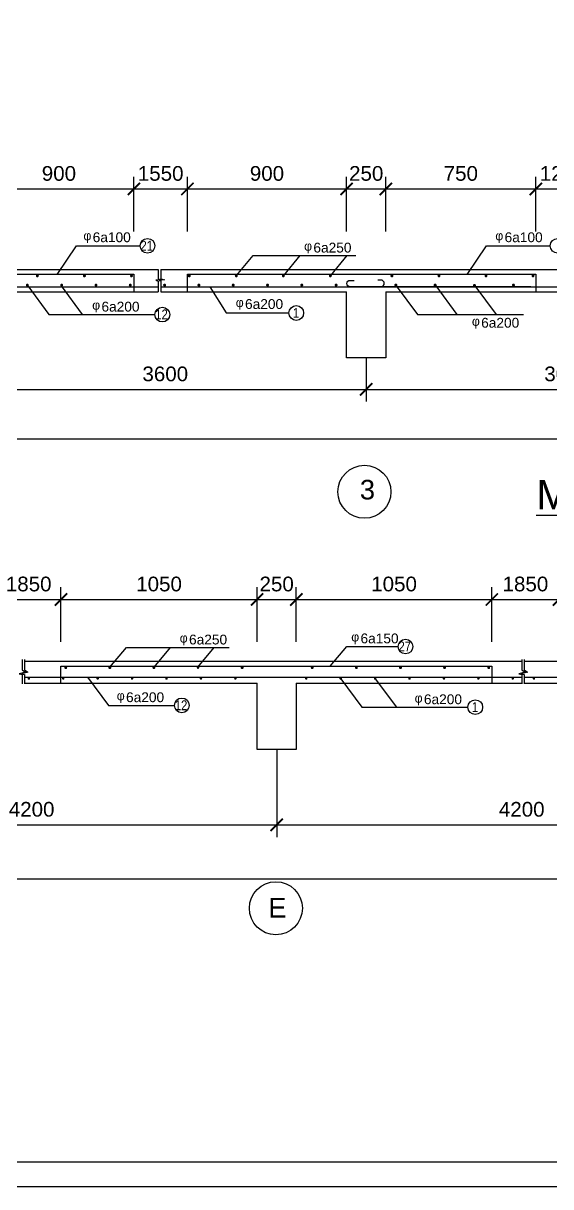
# Model space of a CAD drawing. Extents: x -105064 to -20964, y -943 to 58457.
# Drawn here: x -91988 to -81227, y -943 to 22812 of the extents above; entities that cross this region are included whole.
import ezdxf

# ---------------------------------------------------------------- set-up
doc = ezdxf.new("R2010")
doc.units = 0
doc.header["$LTSCALE"] = 40
doc.layers.get('0').update_dxf_attribs({"linetype": 'CONTINUOUS'})
doc.layers.get('DEFPOINTS').update_dxf_attribs({"linetype": 'CONTINUOUS'})
for name, color, linetype in [('BAO', 3, 'CONTINUOUS'), ('KTHUOT', 6, 'CONTINUOUS'), ('MANH', 2, 'CONTINUOUS'), ('TEXT', 7, 'CONTINUOUS'), ('THEP', 1, 'CONTINUOUS'), ('TUONG', 7, 'CONTINUOUS')]:
    doc.layers.add(name, color=color, linetype=linetype)
doc.styles.add('DIM-NEW', font='')
doc.styles.add('VNI-HELVE', font='')
doc.styles.add('VNI-TIMES', font='')
doc.styles.get('DIM-NEW').set_extended_font_data('VNI-Helve-Condense')
doc.styles.get('VNI-HELVE').set_extended_font_data('VNI-Helve')
doc.styles.get('VNI-TIMES').set_extended_font_data('VNI-Times')
doc.dimstyles.new('D1', dxfattribs={"dimscale": 0, "dimtxt": 300, "dimasz": 250, "dimexe": 250, "dimexo": 0, "dimgap": 160, "dimtad": 1, "dimdec": 0, "dimdsep": 46, "dimtxsty": 'VNI-HELVE', "dimblk1": 'ARCHTICK', "dimblk2": 'ARCHTICK', "dimsah": 1, "dimcen": 2.5, "dimclrd": 6, "dimclre": 6, "dimclrt": 6, "dimadec": 0, "dimazin": 0, "dimtfac": 1, "dimtdec": 0, "dimtmove": 0, "dimatfit": 3, "dimldrblk": 'ARCHTICK', "dimfxl": 1, "dimtolj": 1, "dimtzin": 0, "dimarcsym": 0})

# ---------------------------------------------------------------- blocks, each defined once
blk = doc.blocks.new('_ARCHTICK')
at = {"color": 0, "linetype": 'ByBlock', "const_width": 0.15}
blk.add_lwpolyline([(-0.5, -0.5), (0.5, 0.5)], dxfattribs=at)
blk = doc.blocks.new('*D500')
at = {"layer": 'DEFPOINTS', "color": 0, "linetype": 'Continuous', "transparency": 16777216}
for p in [(-101391, 15801), (-35791, 15801), (-35791, 14324)]:
    blk.add_point(p, dxfattribs=at)
at = {"layer": 'KTHUOT', "color": 6, "linetype": 'Continuous', "lineweight": -2, "transparency": 16777216}
for p, q in [((-101391, 15801), (-101391, 14074)), ((-35791, 15801), (-35791, 14074)), ((-101391, 14324), (-35791, 14324))]:
    blk.add_line(p, q, dxfattribs=at)
at = {"layer": 'KTHUOT', "color": 6, "linetype": 'Continuous', "lineweight": -2, "transparency": 16777216, "xscale": 250, "yscale": 250, "zscale": 250, "rotation": 180}
blk.add_blockref('_ARCHTICK', (-101391, 14324), dxfattribs=at)
at = {"layer": 'KTHUOT', "color": 6, "linetype": 'Continuous', "lineweight": -2, "transparency": 16777216, "xscale": 250, "yscale": 250, "zscale": 250}
blk.add_blockref('_ARCHTICK', (-35791, 14324), dxfattribs=at)
at = {"layer": 'KTHUOT', "color": 6, "linetype": 'Continuous', "transparency": 16777216, "insert": (-68591, 14638), "char_height": 300, "attachment_point": 5, "style": 'VNI-HELVE'}
blk.add_mtext('\\A1;27600', dxfattribs=at)
blk = doc.blocks.new('*D493')
at = {"layer": 'DEFPOINTS', "color": 0, "transparency": 16777216}
for p in [(-93191, 15981), (-84991, 15981), (-84991, 15337)]:
    blk.add_point(p, dxfattribs=at)
at = {"layer": 'KTHUOT', "color": 6, "lineweight": -2, "transparency": 16777216}
for p, q in [((-93191, 15981), (-93191, 15087)), ((-84991, 15981), (-84991, 15087)), ((-93191, 15337), (-84991, 15337))]:
    blk.add_line(p, q, dxfattribs=at)
at = {"layer": 'KTHUOT', "color": 6, "lineweight": -2, "transparency": 16777216, "xscale": 250, "yscale": 250, "zscale": 250, "rotation": 180}
blk.add_blockref('_ARCHTICK', (-93191, 15337), dxfattribs=at)
at = {"layer": 'KTHUOT', "color": 6, "lineweight": -2, "transparency": 16777216, "xscale": 250, "yscale": 250, "zscale": 250}
blk.add_blockref('_ARCHTICK', (-84991, 15337), dxfattribs=at)
at = {"layer": 'KTHUOT', "color": 6, "transparency": 16777216, "insert": (-89091, 15651), "char_height": 300, "attachment_point": 5, "style": 'VNI-HELVE'}
blk.add_mtext('\\A1;3600', dxfattribs=at)
blk = doc.blocks.new('*D494')
at = {"layer": 'DEFPOINTS', "color": 0, "transparency": 16777216}
for p in [(-76790, 16280), (-84991, 15981), (-76790, 15337)]:
    blk.add_point(p, dxfattribs=at)
at = {"layer": 'KTHUOT', "color": 6, "lineweight": -2, "transparency": 16777216}
for p, q in [((-76790, 16280), (-76790, 15087)), ((-84991, 15981), (-84991, 15087)), ((-84991, 15337), (-76790, 15337))]:
    blk.add_line(p, q, dxfattribs=at)
at = {"layer": 'KTHUOT', "color": 6, "lineweight": -2, "transparency": 16777216, "xscale": 250, "yscale": 250, "zscale": 250, "rotation": 180}
blk.add_blockref('_ARCHTICK', (-84991, 15337), dxfattribs=at)
at = {"layer": 'KTHUOT', "color": 6, "lineweight": -2, "transparency": 16777216, "xscale": 250, "yscale": 250, "zscale": 250}
blk.add_blockref('_ARCHTICK', (-76790, 15337), dxfattribs=at)
at = {"layer": 'KTHUOT', "color": 6, "transparency": 16777216, "insert": (-80891, 15651), "char_height": 300, "attachment_point": 5, "style": 'VNI-HELVE'}
blk.add_mtext('\\A1;3000', dxfattribs=at)
blk = doc.blocks.new('*D511')
at = {"layer": 'DEFPOINTS', "color": 0, "linetype": 'Continuous', "transparency": 16777216}
for p in [(-96818, 7986), (-46818, 7986), (-96818, 5334)]:
    blk.add_point(p, dxfattribs=at)
at = {"layer": 'KTHUOT', "color": 6, "linetype": 'Continuous', "lineweight": -2, "transparency": 16777216}
for p, q in [((-96818, 7986), (-96818, 5084)), ((-46818, 7986), (-46818, 5084)), ((-46818, 5334), (-96818, 5334))]:
    blk.add_line(p, q, dxfattribs=at)
at = {"layer": 'KTHUOT', "color": 6, "linetype": 'Continuous', "lineweight": -2, "transparency": 16777216, "xscale": 250, "yscale": 250, "zscale": 250, "rotation": 180}
blk.add_blockref('_ARCHTICK', (-96818, 5334), dxfattribs=at)
at = {"layer": 'KTHUOT', "color": 6, "linetype": 'Continuous', "lineweight": -2, "transparency": 16777216, "xscale": 250, "yscale": 250, "zscale": 250}
blk.add_blockref('_ARCHTICK', (-46818, 5334), dxfattribs=at)
at = {"layer": 'KTHUOT', "color": 6, "linetype": 'Continuous', "transparency": 16777216, "insert": (-71818, 5648), "char_height": 300, "attachment_point": 5, "style": 'VNI-HELVE'}
blk.add_mtext('\\A1;20800', dxfattribs=at)
blk = doc.blocks.new('*D505')
at = {"layer": 'DEFPOINTS', "color": 0, "transparency": 16777216}
for p in [(-86818, 7986), (-76818, 7986), (-76818, 6446)]:
    blk.add_point(p, dxfattribs=at)
at = {"layer": 'KTHUOT', "color": 6, "lineweight": -2, "transparency": 16777216}
for p, q in [((-86818, 7986), (-86818, 6196)), ((-76818, 7986), (-76818, 6196)), ((-86818, 6446), (-76818, 6446))]:
    blk.add_line(p, q, dxfattribs=at)
at = {"layer": 'KTHUOT', "color": 6, "lineweight": -2, "transparency": 16777216, "xscale": 250, "yscale": 250, "zscale": 250, "rotation": 180}
blk.add_blockref('_ARCHTICK', (-86818, 6446), dxfattribs=at)
at = {"layer": 'KTHUOT', "color": 6, "lineweight": -2, "transparency": 16777216, "xscale": 250, "yscale": 250, "zscale": 250}
blk.add_blockref('_ARCHTICK', (-76818, 6446), dxfattribs=at)
at = {"layer": 'KTHUOT', "color": 6, "transparency": 16777216, "insert": (-81818, 6761), "char_height": 300, "attachment_point": 5, "style": 'VNI-HELVE'}
blk.add_mtext('\\A1;4200', dxfattribs=at)
blk = doc.blocks.new('*D504')
at = {"layer": 'DEFPOINTS', "color": 0, "transparency": 16777216}
for p in [(-96818, 7986), (-86818, 7986), (-86818, 6446)]:
    blk.add_point(p, dxfattribs=at)
at = {"layer": 'KTHUOT', "color": 6, "lineweight": -2, "transparency": 16777216}
for p, q in [((-96818, 7986), (-96818, 6196)), ((-86818, 7986), (-86818, 6196)), ((-96818, 6446), (-86818, 6446))]:
    blk.add_line(p, q, dxfattribs=at)
at = {"layer": 'KTHUOT', "color": 6, "lineweight": -2, "transparency": 16777216, "xscale": 250, "yscale": 250, "zscale": 250, "rotation": 180}
blk.add_blockref('_ARCHTICK', (-96818, 6446), dxfattribs=at)
at = {"layer": 'KTHUOT', "color": 6, "lineweight": -2, "transparency": 16777216, "xscale": 250, "yscale": 250, "zscale": 250}
blk.add_blockref('_ARCHTICK', (-86818, 6446), dxfattribs=at)
at = {"layer": 'KTHUOT', "color": 6, "transparency": 16777216, "insert": (-91818, 6761), "char_height": 300, "attachment_point": 5, "style": 'VNI-HELVE'}
blk.add_mtext('\\A1;4200', dxfattribs=at)
blk = doc.blocks.new('*D525')
at = {"layer": 'DEFPOINTS', "color": 0, "linetype": 'Continuous', "transparency": 16777216}
for p in [(-89730, 19429), (-92791, 18558), (-89730, 18558)]:
    blk.add_point(p, dxfattribs=at)
at = {"layer": 'KTHUOT', "color": 6, "linetype": 'Continuous', "lineweight": -2, "transparency": 16777216}
for p, q in [((-92791, 18558), (-92791, 19679)), ((-89730, 18558), (-89730, 19679)), ((-92791, 19429), (-89730, 19429))]:
    blk.add_line(p, q, dxfattribs=at)
at = {"layer": 'KTHUOT', "color": 6, "linetype": 'Continuous', "lineweight": -2, "transparency": 16777216, "xscale": 250, "yscale": 250, "zscale": 250, "rotation": 180}
blk.add_blockref('_ARCHTICK', (-92791, 19429), dxfattribs=at)
at = {"layer": 'KTHUOT', "color": 6, "linetype": 'Continuous', "lineweight": -2, "transparency": 16777216, "xscale": 250, "yscale": 250, "zscale": 250}
blk.add_blockref('_ARCHTICK', (-89730, 19429), dxfattribs=at)
at = {"layer": 'KTHUOT', "color": 6, "linetype": 'Continuous', "transparency": 16777216, "insert": (-91261, 19744), "char_height": 300, "attachment_point": 5, "style": 'VNI-HELVE'}
blk.add_mtext('\\A1;900', dxfattribs=at)
blk = doc.blocks.new('*D526')
at = {"layer": 'DEFPOINTS', "color": 0, "transparency": 16777216}
for p in [(-88640, 19429), (-89730, 18558), (-88640, 18558)]:
    blk.add_point(p, dxfattribs=at)
at = {"layer": 'KTHUOT', "color": 6, "lineweight": -2, "transparency": 16777216}
for p, q in [((-89730, 18558), (-89730, 19679)), ((-88640, 18558), (-88640, 19679)), ((-89730, 19429), (-88640, 19429))]:
    blk.add_line(p, q, dxfattribs=at)
at = {"layer": 'KTHUOT', "color": 6, "lineweight": -2, "transparency": 16777216, "xscale": 250, "yscale": 250, "zscale": 250, "rotation": 180}
blk.add_blockref('_ARCHTICK', (-89730, 19429), dxfattribs=at)
at = {"layer": 'KTHUOT', "color": 6, "lineweight": -2, "transparency": 16777216, "xscale": 250, "yscale": 250, "zscale": 250}
blk.add_blockref('_ARCHTICK', (-88640, 19429), dxfattribs=at)
at = {"layer": 'KTHUOT', "color": 6, "transparency": 16777216, "insert": (-89185, 19744), "char_height": 300, "attachment_point": 5, "style": 'VNI-HELVE'}
blk.add_mtext('\\A1;1550', dxfattribs=at)
blk = doc.blocks.new('*D527')
at = {"layer": 'DEFPOINTS', "color": 0, "linetype": 'Continuous', "transparency": 16777216}
for p in [(-85391, 19429), (-88640, 18558), (-85391, 18558)]:
    blk.add_point(p, dxfattribs=at)
at = {"layer": 'KTHUOT', "color": 6, "linetype": 'Continuous', "lineweight": -2, "transparency": 16777216}
for p, q in [((-88640, 18558), (-88640, 19679)), ((-85391, 18558), (-85391, 19679)), ((-88640, 19429), (-85391, 19429))]:
    blk.add_line(p, q, dxfattribs=at)
at = {"layer": 'KTHUOT', "color": 6, "linetype": 'Continuous', "lineweight": -2, "transparency": 16777216, "xscale": 250, "yscale": 250, "zscale": 250, "rotation": 180}
blk.add_blockref('_ARCHTICK', (-88640, 19429), dxfattribs=at)
at = {"layer": 'KTHUOT', "color": 6, "linetype": 'Continuous', "lineweight": -2, "transparency": 16777216, "xscale": 250, "yscale": 250, "zscale": 250}
blk.add_blockref('_ARCHTICK', (-85391, 19429), dxfattribs=at)
at = {"layer": 'KTHUOT', "color": 6, "linetype": 'Continuous', "transparency": 16777216, "insert": (-87016, 19744), "char_height": 300, "attachment_point": 5, "style": 'VNI-HELVE'}
blk.add_mtext('\\A1;900', dxfattribs=at)
blk = doc.blocks.new('*D528')
at = {"layer": 'DEFPOINTS', "color": 0, "transparency": 16777216}
for p in [(-84591, 19429), (-85391, 18558), (-84591, 18558)]:
    blk.add_point(p, dxfattribs=at)
at = {"layer": 'KTHUOT', "color": 6, "lineweight": -2, "transparency": 16777216}
for p, q in [((-85391, 18558), (-85391, 19679)), ((-84591, 18558), (-84591, 19679)), ((-85391, 19429), (-84591, 19429))]:
    blk.add_line(p, q, dxfattribs=at)
at = {"layer": 'KTHUOT', "color": 6, "lineweight": -2, "transparency": 16777216, "xscale": 250, "yscale": 250, "zscale": 250, "rotation": 180}
blk.add_blockref('_ARCHTICK', (-85391, 19429), dxfattribs=at)
at = {"layer": 'KTHUOT', "color": 6, "lineweight": -2, "transparency": 16777216, "xscale": 250, "yscale": 250, "zscale": 250}
blk.add_blockref('_ARCHTICK', (-84591, 19429), dxfattribs=at)
at = {"layer": 'KTHUOT', "color": 6, "transparency": 16777216, "insert": (-84991, 19744), "char_height": 300, "attachment_point": 5, "style": 'VNI-HELVE'}
blk.add_mtext('\\A1;250', dxfattribs=at)
blk = doc.blocks.new('*D529')
at = {"layer": 'DEFPOINTS', "color": 0, "linetype": 'Continuous', "transparency": 16777216}
for p in [(-81530, 19429), (-84591, 18558), (-81530, 18558)]:
    blk.add_point(p, dxfattribs=at)
at = {"layer": 'KTHUOT', "color": 6, "linetype": 'Continuous', "lineweight": -2, "transparency": 16777216}
for p, q in [((-84591, 18558), (-84591, 19679)), ((-81530, 18558), (-81530, 19679)), ((-84591, 19429), (-81530, 19429))]:
    blk.add_line(p, q, dxfattribs=at)
at = {"layer": 'KTHUOT', "color": 6, "linetype": 'Continuous', "lineweight": -2, "transparency": 16777216, "xscale": 250, "yscale": 250, "zscale": 250, "rotation": 180}
blk.add_blockref('_ARCHTICK', (-84591, 19429), dxfattribs=at)
at = {"layer": 'KTHUOT', "color": 6, "linetype": 'Continuous', "lineweight": -2, "transparency": 16777216, "xscale": 250, "yscale": 250, "zscale": 250}
blk.add_blockref('_ARCHTICK', (-81530, 19429), dxfattribs=at)
at = {"layer": 'KTHUOT', "color": 6, "linetype": 'Continuous', "transparency": 16777216, "insert": (-83061, 19744), "char_height": 300, "attachment_point": 5, "style": 'VNI-HELVE'}
blk.add_mtext('\\A1;750', dxfattribs=at)
blk = doc.blocks.new('*D530')
at = {"layer": 'DEFPOINTS', "color": 0, "transparency": 16777216}
for p in [(-80438, 19429), (-81530, 18558), (-80438, 18558)]:
    blk.add_point(p, dxfattribs=at)
at = {"layer": 'KTHUOT', "color": 6, "lineweight": -2, "transparency": 16777216}
for p, q in [((-81530, 18558), (-81530, 19679)), ((-80438, 18558), (-80438, 19679)), ((-81530, 19429), (-80438, 19429))]:
    blk.add_line(p, q, dxfattribs=at)
at = {"layer": 'KTHUOT', "color": 6, "lineweight": -2, "transparency": 16777216, "xscale": 250, "yscale": 250, "zscale": 250, "rotation": 180}
blk.add_blockref('_ARCHTICK', (-81530, 19429), dxfattribs=at)
at = {"layer": 'KTHUOT', "color": 6, "lineweight": -2, "transparency": 16777216, "xscale": 250, "yscale": 250, "zscale": 250}
blk.add_blockref('_ARCHTICK', (-80438, 19429), dxfattribs=at)
at = {"layer": 'KTHUOT', "color": 6, "transparency": 16777216, "insert": (-80984, 19744), "char_height": 300, "attachment_point": 5, "style": 'VNI-HELVE'}
blk.add_mtext('\\A1;1275', dxfattribs=at)
blk = doc.blocks.new('*D553')
at = {"layer": 'DEFPOINTS', "color": 0, "linetype": 'Continuous', "transparency": 16777216}
for p in [(-91219, 11047), (-92538, 10181), (-91219, 10181)]:
    blk.add_point(p, dxfattribs=at)
at = {"layer": 'KTHUOT', "color": 6, "linetype": 'Continuous', "lineweight": -2, "transparency": 16777216}
for p, q in [((-92538, 10181), (-92538, 11297)), ((-91219, 10181), (-91219, 11297)), ((-92538, 11047), (-91219, 11047))]:
    blk.add_line(p, q, dxfattribs=at)
at = {"layer": 'KTHUOT', "color": 6, "linetype": 'Continuous', "lineweight": -2, "transparency": 16777216, "xscale": 250, "yscale": 250, "zscale": 250, "rotation": 180}
blk.add_blockref('_ARCHTICK', (-92538, 11047), dxfattribs=at)
at = {"layer": 'KTHUOT', "color": 6, "linetype": 'Continuous', "lineweight": -2, "transparency": 16777216, "xscale": 250, "yscale": 250, "zscale": 250}
blk.add_blockref('_ARCHTICK', (-91219, 11047), dxfattribs=at)
at = {"layer": 'KTHUOT', "color": 6, "linetype": 'Continuous', "transparency": 16777216, "insert": (-91878, 11361), "char_height": 300, "attachment_point": 5, "style": 'VNI-HELVE'}
blk.add_mtext('\\A1;1850', dxfattribs=at)
blk = doc.blocks.new('*D554')
at = {"layer": 'DEFPOINTS', "color": 0, "linetype": 'Continuous', "transparency": 16777216}
for p in [(-87218, 11047), (-91219, 10181), (-87218, 10181)]:
    blk.add_point(p, dxfattribs=at)
at = {"layer": 'KTHUOT', "color": 6, "linetype": 'Continuous', "lineweight": -2, "transparency": 16777216}
for p, q in [((-91219, 10181), (-91219, 11297)), ((-87218, 10181), (-87218, 11297)), ((-91219, 11047), (-87218, 11047))]:
    blk.add_line(p, q, dxfattribs=at)
at = {"layer": 'KTHUOT', "color": 6, "linetype": 'Continuous', "lineweight": -2, "transparency": 16777216, "xscale": 250, "yscale": 250, "zscale": 250, "rotation": 180}
blk.add_blockref('_ARCHTICK', (-91219, 11047), dxfattribs=at)
at = {"layer": 'KTHUOT', "color": 6, "linetype": 'Continuous', "lineweight": -2, "transparency": 16777216, "xscale": 250, "yscale": 250, "zscale": 250}
blk.add_blockref('_ARCHTICK', (-87218, 11047), dxfattribs=at)
at = {"layer": 'KTHUOT', "color": 6, "linetype": 'Continuous', "transparency": 16777216, "insert": (-89218, 11361), "char_height": 300, "attachment_point": 5, "style": 'VNI-HELVE'}
blk.add_mtext('\\A1;1050', dxfattribs=at)
blk = doc.blocks.new('*D555')
at = {"layer": 'DEFPOINTS', "color": 0, "transparency": 16777216}
for p in [(-86418, 11047), (-87218, 10181), (-86418, 10181)]:
    blk.add_point(p, dxfattribs=at)
at = {"layer": 'KTHUOT', "color": 6, "lineweight": -2, "transparency": 16777216}
for p, q in [((-87218, 10181), (-87218, 11297)), ((-86418, 10181), (-86418, 11297)), ((-87218, 11047), (-86418, 11047))]:
    blk.add_line(p, q, dxfattribs=at)
at = {"layer": 'KTHUOT', "color": 6, "lineweight": -2, "transparency": 16777216, "xscale": 250, "yscale": 250, "zscale": 250, "rotation": 180}
blk.add_blockref('_ARCHTICK', (-87218, 11047), dxfattribs=at)
at = {"layer": 'KTHUOT', "color": 6, "lineweight": -2, "transparency": 16777216, "xscale": 250, "yscale": 250, "zscale": 250}
blk.add_blockref('_ARCHTICK', (-86418, 11047), dxfattribs=at)
at = {"layer": 'KTHUOT', "color": 6, "transparency": 16777216, "insert": (-86818, 11361), "char_height": 300, "attachment_point": 5, "style": 'VNI-HELVE'}
blk.add_mtext('\\A1;250', dxfattribs=at)
blk = doc.blocks.new('*D572')
at = {"layer": 'DEFPOINTS', "color": 0, "linetype": 'Continuous', "transparency": 16777216}
for p in [(-82428, 11047), (-86418, 10181), (-82428, 10181)]:
    blk.add_point(p, dxfattribs=at)
at = {"layer": 'KTHUOT', "color": 6, "linetype": 'Continuous', "lineweight": -2, "transparency": 16777216}
for p, q in [((-86418, 10181), (-86418, 11297)), ((-82428, 10181), (-82428, 11297)), ((-86418, 11047), (-82428, 11047))]:
    blk.add_line(p, q, dxfattribs=at)
at = {"layer": 'KTHUOT', "color": 6, "linetype": 'Continuous', "lineweight": -2, "transparency": 16777216, "xscale": 250, "yscale": 250, "zscale": 250, "rotation": 180}
blk.add_blockref('_ARCHTICK', (-86418, 11047), dxfattribs=at)
at = {"layer": 'KTHUOT', "color": 6, "linetype": 'Continuous', "lineweight": -2, "transparency": 16777216, "xscale": 250, "yscale": 250, "zscale": 250}
blk.add_blockref('_ARCHTICK', (-82428, 11047), dxfattribs=at)
at = {"layer": 'KTHUOT', "color": 6, "linetype": 'Continuous', "transparency": 16777216, "insert": (-84423, 11361), "char_height": 300, "attachment_point": 5, "style": 'VNI-HELVE'}
blk.add_mtext('\\A1;1050', dxfattribs=at)
blk = doc.blocks.new('*D573')
at = {"layer": 'DEFPOINTS', "color": 0, "linetype": 'Continuous', "transparency": 16777216}
for p in [(-81059, 11047), (-82428, 10181), (-81059, 10181)]:
    blk.add_point(p, dxfattribs=at)
at = {"layer": 'KTHUOT', "color": 6, "linetype": 'Continuous', "lineweight": -2, "transparency": 16777216}
for p, q in [((-82428, 10181), (-82428, 11297)), ((-81059, 10181), (-81059, 11297)), ((-82428, 11047), (-81059, 11047))]:
    blk.add_line(p, q, dxfattribs=at)
at = {"layer": 'KTHUOT', "color": 6, "linetype": 'Continuous', "lineweight": -2, "transparency": 16777216, "xscale": 250, "yscale": 250, "zscale": 250, "rotation": 180}
blk.add_blockref('_ARCHTICK', (-82428, 11047), dxfattribs=at)
at = {"layer": 'KTHUOT', "color": 6, "linetype": 'Continuous', "lineweight": -2, "transparency": 16777216, "xscale": 250, "yscale": 250, "zscale": 250}
blk.add_blockref('_ARCHTICK', (-81059, 11047), dxfattribs=at)
at = {"layer": 'KTHUOT', "color": 6, "linetype": 'Continuous', "transparency": 16777216, "insert": (-81743, 11361), "char_height": 300, "attachment_point": 5, "style": 'VNI-HELVE'}
blk.add_mtext('\\A1;1850', dxfattribs=at)

msp = doc.modelspace()

# ---------------------------------------------------------------- linework, layer by layer
at = {"layer": 'BAO', "linetype": 'Continuous'}
for p, q in [((-97343.4, 17781.4), (-89238.7, 17781.4)), ((-89182.4, 17781.4), (-80997.7, 17781.4)), ((-92791.3, 17331.4), (-89236.4, 17331.4)), ((-89182.4, 17331.4), (-85391.3, 17331.4)), ((-85391.3, 15981.3), (-85391.3, 17331.4)), ((-84591.3, 17331.4), (-80995.4, 17331.4)), ((-84591.3, 17331.4), (-84591.3, 15981.3)), ((-84591.3, 15981.3), (-85391.3, 15981.3)), ((-91966.3, 9786.5), (-81815.8, 9786.5)), ((-81769.3, 9786.5), (-76417.9, 9786.5)), ((-91963.4, 9336.8), (-87217.9, 9336.8)), ((-87217.9, 7986.4), (-87217.9, 9336.8)), ((-86417.9, 9336.8), (-81813, 9336.8)), ((-86417.9, 9336.8), (-86417.9, 7986.4)), ((-81766.5, 9336.8), (-77217.9, 9336.8)), ((-86417.9, 7986.4), (-87217.9, 7986.4))]:
    msp.add_line(p, q, dxfattribs=at)
for points in [[(-89238.7, 17781.4), (-89238.7, 17595.7), (-89193, 17577.5), (-89286.7, 17566.1), (-89236.4, 17545.5), (-89236.4, 17331.4)], [(-89182.4, 17781.4), (-89182.4, 17596.5), (-89107.2, 17570.2), (-89223.7, 17562.7), (-89182.4, 17551.4), (-89182.4, 17331.4)], [(-92012.8, 9823.5), (-92012.8, 9608.4), (-91944.8, 9563.3), (-92071.9, 9529.2), (-92009.9, 9513.8), (-92009.9, 9327.9)], [(-91966.3, 9823.5), (-91966.3, 9608.4), (-91898.3, 9563.3), (-92025.4, 9529.2), (-91963.4, 9513.8), (-91963.4, 9327.9)], [(-81815.8, 9823.5), (-81815.8, 9608.4), (-81747.9, 9563.3), (-81875, 9529.2), (-81813, 9513.8), (-81813, 9327.9)], [(-81769.3, 9823.5), (-81769.3, 9608.4), (-81701.4, 9563.3), (-81828.5, 9529.2), (-81766.5, 9513.8), (-81766.5, 9327.9)]]:
    msp.add_lwpolyline(points, dxfattribs=at)
at = {"layer": 'BAO', "color": 3, "linetype": 'Continuous'}
for centre in [(-85027.6, 13245.8), (-86834.5, 4741.6)]:
    msp.add_circle(centre, 541.1, dxfattribs=at)
at = {"layer": 'KTHUOT', "color": 6, "linetype": 'Continuous'}
for centre in [(-89454.2, 18268.1), (-81085.7, 18268.1), (-89150.8, 16864.2), (-86418.3, 16896.3), (-84189.4, 10086.1), (-88752.7, 8884.3), (-82766.8, 8848.2)]:
    msp.add_circle(centre, 150, dxfattribs=at)
at = {"layer": 'MANH', "color": 2, "linetype": 'Continuous'}
for p, q in [((-91299.8, 17682.1), (-90905.7, 18268.1)), ((-90905.7, 18268.1), (-89604.2, 18268.1)), ((-87635.2, 17664), (-87300.2, 18068.4)), ((-87300.2, 18068.4), (-85199.5, 18068.4)), ((-86672.1, 17664), (-86337.1, 18068.4)), ((-85715.9, 17664), (-85380.9, 18068.4)), ((-82931.4, 17682.1), (-82537.2, 18268.1)), ((-82537.2, 18268.1), (-81235.7, 18268.1)), ((-91894.6, 17450.3), (-91463.8, 16864.2)), ((-91216.2, 17450.3), (-90785.4, 16864.2)), ((-88181.6, 17433.6), (-87850, 16896.3)), ((-84376.7, 17450.3), (-83945.9, 16864.2)), ((-83570.1, 17450.3), (-83139.3, 16864.2)), ((-82772.7, 17450.3), (-82341.9, 16864.2)), ((-87850, 16896.3), (-86568.3, 16896.3)), ((-91463.8, 16864.2), (-89300.8, 16864.2)), ((-83945.9, 16864.2), (-81782.9, 16864.2)), ((-90219.9, 9661.9), (-89884.9, 10066.3)), ((-89884.9, 10066.3), (-87784.2, 10066.3)), ((-89319.3, 9661.9), (-88984.3, 10066.3)), ((-88425.6, 9661.9), (-88090.6, 10066.3)), ((-85724.8, 9685), (-85389.8, 10089.4)), ((-85389.8, 10089.4), (-84339.4, 10089.4)), ((-90681.2, 9463.4), (-90250.4, 8884.3)), ((-85510.7, 9427.2), (-85079.9, 8848.2)), ((-84805.3, 9427.2), (-84374.5, 8848.2)), ((-90250.4, 8884.3), (-88902.7, 8884.3)), ((-85079.9, 8848.2), (-82916.8, 8848.2))]:
    msp.add_line(p, q, dxfattribs=at)
at = {"layer": 'THEP'}
for points in [[(-96839.9, 17331.4), (-96839.9, 17687.9), (-89730.1, 17687.9), (-89730.1, 17331.4)], [(-88639.9, 17331.4), (-88639.9, 17687.9), (-81530.1, 17687.9), (-81530.1, 17331.4)], [(-97343.4, 17433.7), (-89236.4, 17433.7)], [(-89182.4, 17433.7), (-80995.4, 17433.7)], [(-91219, 9336.8), (-91219, 9685), (-82428.2, 9685), (-82428.2, 9336.8)], [(-91963.4, 9460.5), (-81813, 9460.5)], [(-81766.5, 9460.5), (-76694.2, 9460.5)]]:
    msp.add_lwpolyline(points, dxfattribs=at)
at = {"layer": 'THEP', "color": 1, "linetype": 'Continuous', "const_width": 30}
for points in [[(-91715.3, 17654.5, 1), (-91685.3, 17654.5, 1)], [(-90755.3, 17654.5, 1), (-90725.3, 17654.5, 1)], [(-89795.3, 17654.5, 1), (-89765.3, 17654.5, 1)], [(-88617.3, 17654.5, 1), (-88587.3, 17654.5, 1)], [(-87657.3, 17654.5, 1), (-87627.3, 17654.5, 1)], [(-86697.3, 17654.5, 1), (-86667.3, 17654.5, 1)], [(-85737.3, 17654.5, 1), (-85707.3, 17654.5, 1)], [(-84482.2, 17654.5, 1), (-84452.2, 17654.5, 1)], [(-83522.2, 17654.5, 1), (-83492.2, 17654.5, 1)], [(-82562.2, 17654.5, 1), (-82532.2, 17654.5, 1)], [(-81602.2, 17654.5, 1), (-81572.2, 17654.5, 1)], [(-91920, 17465.8, 1), (-91890, 17465.8, 1)], [(-91220, 17465.8, 1), (-91190, 17465.8, 1)], [(-90520, 17465.8, 1), (-90490, 17465.8, 1)], [(-89820, 17465.8, 1), (-89790, 17465.8, 1)], [(-89120, 17465.8, 1), (-89090, 17465.8, 1)], [(-88420, 17465.8, 1), (-88390, 17465.8, 1)], [(-87720, 17465.8, 1), (-87690, 17465.8, 1)], [(-87020, 17465.8, 1), (-86990, 17465.8, 1)], [(-86320, 17465.8, 1), (-86290, 17465.8, 1)], [(-85620, 17465.8, 1), (-85590, 17465.8, 1)], [(-84401.5, 17466.6, 1), (-84371.5, 17466.6, 1)], [(-83601.5, 17466.6, 1), (-83571.5, 17466.6, 1)], [(-82797.5, 17460.4, 1), (-82767.5, 17460.4, 1)], [(-82001.5, 17466.6, 1), (-81971.5, 17466.6, 1)], [(-91137.5, 9655.2, 1), (-91107.5, 9655.2, 1)], [(-90237.5, 9655.2, 1), (-90207.5, 9655.2, 1)], [(-89337.5, 9655.2, 1), (-89307.5, 9655.2, 1)], [(-87537.5, 9655.2, 1), (-87507.5, 9655.2, 1)], [(-87537.5, 9655.2, 1), (-87507.5, 9655.2, 1)], [(-86107, 9655.2, 1), (-86077, 9655.2, 1)], [(-85207, 9655.2, 1), (-85177, 9655.2, 1)], [(-84307, 9655.2, 1), (-84277, 9655.2, 1)], [(-83407, 9655.2, 1), (-83377, 9655.2, 1)], [(-82507, 9655.2, 1), (-82477, 9655.2, 1)]]:
    msp.add_lwpolyline(points, format="xyb", close=True, dxfattribs=at)
at = {"layer": 'THEP'}
for points, const_width in [([(-91710.3, 17654.5, 1), (-91690.3, 17654.5, 1)], 20), ([(-90750.3, 17654.5, 1), (-90730.3, 17654.5, 1)], 20), ([(-89790.3, 17654.5, 1), (-89770.3, 17654.5, 1)], 20), ([(-88612.3, 17654.5, 1), (-88592.3, 17654.5, 1)], 20), ([(-87652.3, 17654.5, 1), (-87632.3, 17654.5, 1)], 20), ([(-86692.3, 17654.5, 1), (-86672.3, 17654.5, 1)], 20), ([(-85732.3, 17654.5, 1), (-85712.3, 17654.5, 1)], 20), ([(-84477.2, 17654.5, 1), (-84457.2, 17654.5, 1)], 20), ([(-83517.2, 17654.5, 1), (-83497.2, 17654.5, 1)], 20), ([(-82557.2, 17654.5, 1), (-82537.2, 17654.5, 1)], 20), ([(-81597.2, 17654.5, 1), (-81577.2, 17654.5, 1)], 20), ([(-91915, 17465.8, 1), (-91895, 17465.8, 1)], 20), ([(-91215, 17465.8, 1), (-91195, 17465.8, 1)], 20), ([(-90515, 17465.8, 1), (-90495, 17465.8, 1)], 20), ([(-89815, 17465.8, 1), (-89795, 17465.8, 1)], 20), ([(-89115, 17450, 1), (-89095, 17450, 1)], 20), ([(-88415, 17465.8, 1), (-88395, 17465.8, 1)], 20), ([(-87715, 17465.8, 1), (-87695, 17465.8, 1)], 20), ([(-87015, 17465.8, 1), (-86995, 17465.8, 1)], 20), ([(-86315, 17465.8, 1), (-86295, 17465.8, 1)], 20), ([(-85615, 17465.8, 1), (-85595, 17465.8, 1)], 20), ([(-84396.5, 17466.6, 1), (-84376.5, 17466.6, 1)], 20), ([(-83596.5, 17466.6, 1), (-83576.5, 17466.6, 1)], 20), ([(-82796.5, 17450, 1), (-82776.5, 17450, 1)], 20), ([(-81996.5, 17450, 1), (-81976.5, 17450, 1)], 20), ([(-91135, 9655.2, 1), (-91110, 9655.2, 1)], 25), ([(-90235, 9655.2, 1), (-90210, 9655.2, 1)], 25), ([(-89335, 9655.2, 1), (-89310, 9655.2, 1)], 25), ([(-88435, 9655.2, 1), (-88410, 9655.2, 1)], 25), ([(-87535, 9655.2, 1), (-87510, 9655.2, 1)], 25), ([(-86104.5, 9655.2, 1), (-86079.5, 9655.2, 1)], 25), ([(-85204.5, 9655.2, 1), (-85179.5, 9655.2, 1)], 25), ([(-84304.5, 9655.2, 1), (-84279.5, 9655.2, 1)], 25), ([(-83404.5, 9655.2, 1), (-83379.5, 9655.2, 1)], 25), ([(-82504.5, 9655.2, 1), (-82479.5, 9655.2, 1)], 25), ([(-91887.8, 9433.5, 1), (-91862.8, 9433.5, 1)], 25), ([(-91185.4, 9433.5, 1), (-91160.4, 9433.5, 1)], 25), ([(-90483, 9433.5, 1), (-90458, 9433.5, 1)], 25), ([(-89780.5, 9433.5, 1), (-89755.5, 9433.5, 1)], 25), ([(-89078.1, 9433.5, 1), (-89053.1, 9433.5, 1)], 25), ([(-88375.7, 9433.8, 1), (-88350.7, 9433.8, 1)], 25), ([(-87673.3, 9434.1, 1), (-87648.3, 9434.1, 1)], 25), ([(-86227.3, 9433.5, 1), (-86202.3, 9433.5, 1)], 25), ([(-85524.9, 9433.5, 1), (-85499.9, 9433.5, 1)], 25), ([(-84822.5, 9433.5, 1), (-84797.5, 9433.5, 1)], 25), ([(-84120, 9433.5, 1), (-84095, 9433.5, 1)], 25), ([(-83417.6, 9433.5, 1), (-83392.6, 9433.5, 1)], 25), ([(-82715.2, 9433.8, 1), (-82690.2, 9433.8, 1)], 25), ([(-82012.8, 9434.1, 1), (-81987.8, 9434.1, 1)], 25), ([(-81581.5, 9433.5, 1), (-81556.5, 9433.5, 1)], 25)]:
    msp.add_lwpolyline(points, format="xyb", close=True, dxfattribs=dict(at, const_width=const_width))
at = {"layer": 'THEP', "color": 1, "linetype": 'Continuous'}
for points in [[(-88567, 17433.7), (-84690, 17433.7, 1), (-84690, 17569.3), (-84757, 17569.3)], [(-81632.3, 17433.7), (-85318.7, 17433.7, -1), (-85318.7, 17562.6), (-85237, 17562.6)]]:
    msp.add_lwpolyline(points, format="xyb", dxfattribs=at)
at = {"layer": 'TUONG', "color": 3, "linetype": 'Continuous'}
for points in [[(-105063.8, -943.4), (-105063.8, 58456.6), (-20963.8, 58456.6), (-20963.8, -943.4), (-105063.8, -943.4)], [(-104563.8, -443.4), (-104563.8, 57956.6), (-21463.8, 57956.6), (-21463.8, -443.4)]]:
    msp.add_lwpolyline(points, close=True, dxfattribs=at)

# ---------------------------------------------------------------- texts
at = {"layer": 'TEXT'}
for s, height, style, p in [('21', 200, 'DIM-NEW', (-89597.3, 18170)), ('12', 200, 'DIM-NEW', (-89293.9, 16766.1)), ('1', 200, 'DIM-NEW', (-86486.6, 16798.2)), ('3', 400, 'VNI-HELVE', (-85121.5, 13089.4)), ('27', 200, 'DIM-NEW', (-84332.6, 9988.1)), ('12', 200, 'DIM-NEW', (-88895.9, 8786.2)), ('1', 200, 'DIM-NEW', (-82835.1, 8750.1)), ('E', 400, 'VNI-HELVE', (-86989.4, 4552.1))]:
    msp.add_text(s, height=height, dxfattribs=dict(at, style=style)).set_placement(p)
at = {"layer": 'TEXT', "attachment_point": 1}
for s, insert, char_height, width, style in [('6a100', (-90571.8, 18542.4), 200, 798.079, 'VNI-HELVE'), ('6a100', (-82167.4, 18542.4), 200, 798.079, 'VNI-HELVE'), ('{\\fSymbol|b0|i0|c2|p16;f}', (-90761.5, 18568.4), 187.5, 1273.426, 'VNI-HELVE'), ('{\\fSymbol|b0|i0|c2|p16;f}', (-86258.4, 18356.9), 187.5, 1273.426, 'VNI-HELVE'), ('6a250', (-86068.7, 18330.9), 200, 798.079, 'VNI-HELVE'), ('{\\fSymbol|b0|i0|c2|p16;f}', (-82357.1, 18568.4), 187.5, 1273.426, 'VNI-HELVE'), ('{\\fSymbol|b0|i0|c2|p16;f}', (-90582.7, 17151.6), 187.5, 1273.426, 'VNI-HELVE'), ('6a200', (-90392.9, 17125.6), 200, 798.079, 'VNI-HELVE'), ('{\\fSymbol|b0|i0|c2|p16;f}', (-87653.2, 17205.2), 187.5, 1273.426, 'VNI-HELVE'), ('6a200', (-87463.4, 17179.1), 200, 798.079, 'VNI-HELVE'), ('{\\fSymbol|b0|i0|c2|p16;f}', (-82835.4, 16822.9), 187.5, 1273.426, 'VNI-HELVE'), ('6a200', (-82645.7, 16796.8), 200, 798.079, 'VNI-HELVE'), ('\\fVNI-Helve|b0|i0|c0|p2;\\LMAËT CAÉT A-A   TL : 1/25', (-81520.8, 13488.8), 600, 21115.752, 'VNI-TIMES'), ('{\\fSymbol|b0|i0|c2|p16;f}', (-88795.7, 10354.8), 187.5, 1273.426, 'VNI-HELVE'), ('6a250', (-88605.9, 10328.8), 200, 798.079, 'VNI-HELVE'), ('{\\fSymbol|b0|i0|c2|p16;f}', (-85297.1, 10377.9), 187.5, 1273.426, 'VNI-HELVE'), ('6a150', (-85107.4, 10351.9), 200, 798.079, 'VNI-HELVE'), ('{\\fSymbol|b0|i0|c2|p16;f}', (-90080.9, 9176.9), 187.5, 1273.426, 'VNI-HELVE'), ('6a200', (-89891.2, 9150.9), 200, 798.079, 'VNI-HELVE'), ('{\\fSymbol|b0|i0|c2|p16;f}', (-84003.5, 9128.6), 187.5, 1273.426, 'VNI-HELVE'), ('6a200', (-83813.8, 9109.6), 200, 798.079, 'VNI-HELVE')]:
    msp.add_mtext(s, dxfattribs=dict(at, insert=insert, char_height=char_height, width=width, style=style))

# ---------------------------------------------------------------- dimensions: what is measured, and where the dimension line sits
at = {"layer": 'KTHUOT', "color": 6, "linetype": 'Continuous'}
for base, p1, p2, text, override, picture, middle in [((-89730.1, 19429.4), (-92791.3, 18557.7), (-89730.1, 18557.7), '900', {"dimscale": 1, "dimtmove": 1}, '*D525', (-91260.7, 19743.5)), ((-85391.3, 19429.4), (-88639.9, 18557.7), (-85391.3, 18557.7), '900', {"dimscale": 1, "dimtmove": 1}, '*D527', (-87015.6, 19743.5)), ((-81530.1, 19429.4), (-84591.3, 18557.7), (-81530.1, 18557.7), '750', {"dimscale": 1, "dimtmove": 1}, '*D529', (-83060.7, 19743.5)), ((-35791.3, 14323.8), (-101391.3, 15801.3), (-35791.3, 15801.3), '27600', {"dimscale": 1}, '*D500', (-68591.3, 14638)), ((-91219, 11046.7), (-92538, 10181.2), (-91219, 10181.2), '1850', {"dimscale": 1, "dimtmove": 1}, '*D553', (-91878.5, 11360.8)), ((-87217.9, 11046.7), (-91219, 10181.2), (-87217.9, 10181.2), '1050', {"dimscale": 1, "dimtmove": 1}, '*D554', (-89218.4, 11360.8)), ((-82428.2, 11046.7), (-86417.9, 10181.2), (-82428.2, 10181.2), '1050', {"dimscale": 1}, '*D572', (-84423.1, 11360.8)), ((-81058.8, 11046.7), (-82428.2, 10181.2), (-81058.8, 10181.2), '1850', {"dimscale": 1, "dimtmove": 1}, '*D573', (-81743.5, 11360.8)), ((-96817.9, 5333.5), (-46817.9, 7986.4), (-96817.9, 7986.4), '20800', {"dimscale": 1}, '*D511', (-71817.9, 5647.7))]:
    dim = msp.add_linear_dim(base=base, p1=p1, p2=p2, text=text, dimstyle='D1', override=override, dxfattribs=at)
    dim.commit()
    dim.dimension.update_dxf_attribs({"geometry": picture, "text_midpoint": middle})
at = {"layer": 'KTHUOT'}
for base, p1, p2, text, picture, middle in [((-88639.9, 19429.4), (-89730.1, 18557.7), (-88639.9, 18557.7), '1550', '*D526', (-89185, 19429.4)), ((-84591.3, 19429.4), (-85391.3, 18557.7), (-84591.3, 18557.7), '250', '*D528', (-84991.3, 19429.4)), ((-80438.3, 19429.4), (-81530.1, 18557.7), (-80438.3, 18557.7), '1275', '*D530', (-80984.2, 19429.4)), ((-86417.9, 11046.7), (-87217.9, 10181.2), (-86417.9, 10181.2), '250', '*D555', (-86817.9, 11046.7))]:
    dim = msp.add_linear_dim(base=base, p1=p1, p2=p2, text=text, dimstyle='D1', override={"dimscale": 1}, dxfattribs=at)
    dim.commit()
    dim.dimension.update_dxf_attribs({"geometry": picture, "text_midpoint": middle, "dimtype": 160})
for base, p1, p2, text, picture, middle in [((-76789.8, 15336.8), (-84991.3, 15981.3), (-76789.8, 16280.5), '3000', '*D494', (-80890.5, 15651)), ((-84991.3, 15336.8), (-93191.3, 15981.3), (-84991.3, 15981.3), '3600', '*D493', (-89091.3, 15651)), ((-86817.9, 6446.5), (-96817.9, 7986.4), (-86817.9, 7986.4), '4200', '*D504', (-91817.9, 6760.6)), ((-76817.9, 6446.5), (-86817.9, 7986.4), (-76817.9, 7986.4), '4200', '*D505', (-81817.9, 6760.6))]:
    dim = msp.add_linear_dim(base=base, p1=p1, p2=p2, text=text, dimstyle='D1', override={"dimscale": 1}, dxfattribs=at)
    dim.commit()
    dim.dimension.update_dxf_attribs({"geometry": picture, "text_midpoint": middle})

doc.saveas('drawing.dxf')
